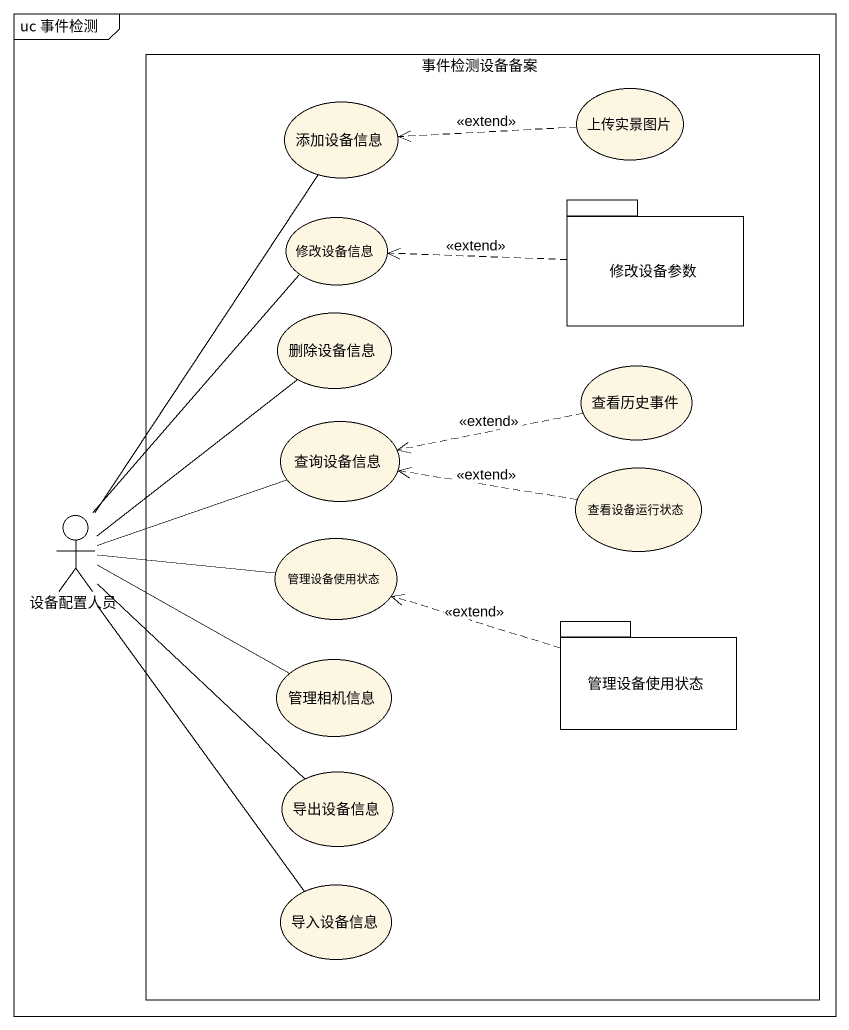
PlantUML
@startuml
mainframe uc 事件检测
rectangle 事件检测设备备案 {
  usecase 添加设备信息
  usecase 上传实景图片
  usecase 修改设备信息
  package 修改设备参数 {
  }
  usecase 删除设备信息
  usecase 查询设备信息
  usecase 查看历史事件
  usecase 查看设备运行状态
  usecase 管理设备使用状态
  usecase 管理相机信息
  package "管理设备使用状态" as 管理设备使用状态_2 {
  }
  usecase 导出设备信息
  usecase 导入设备信息
}
actor 设备配置人员
上传实景图片 .left.> 添加设备信息 : <<extend>>
修改设备参数 .left.> 修改设备信息 : <<extend>>
查看历史事件 .left.> 查询设备信息 : <<extend>>
查看设备运行状态 .left.> 查询设备信息 : <<extend>>
设备配置人员 -up- 添加设备信息
设备配置人员 -up- 修改设备信息
设备配置人员 -up- 删除设备信息
设备配置人员 -right- 查询设备信息
设备配置人员 -right- 管理设备使用状态
设备配置人员 -right- 管理相机信息
设备配置人员 -- 导出设备信息
设备配置人员 -- 导入设备信息
管理设备使用状态_2 .left.> 管理设备使用状态 : <<extend>>
@enduml
